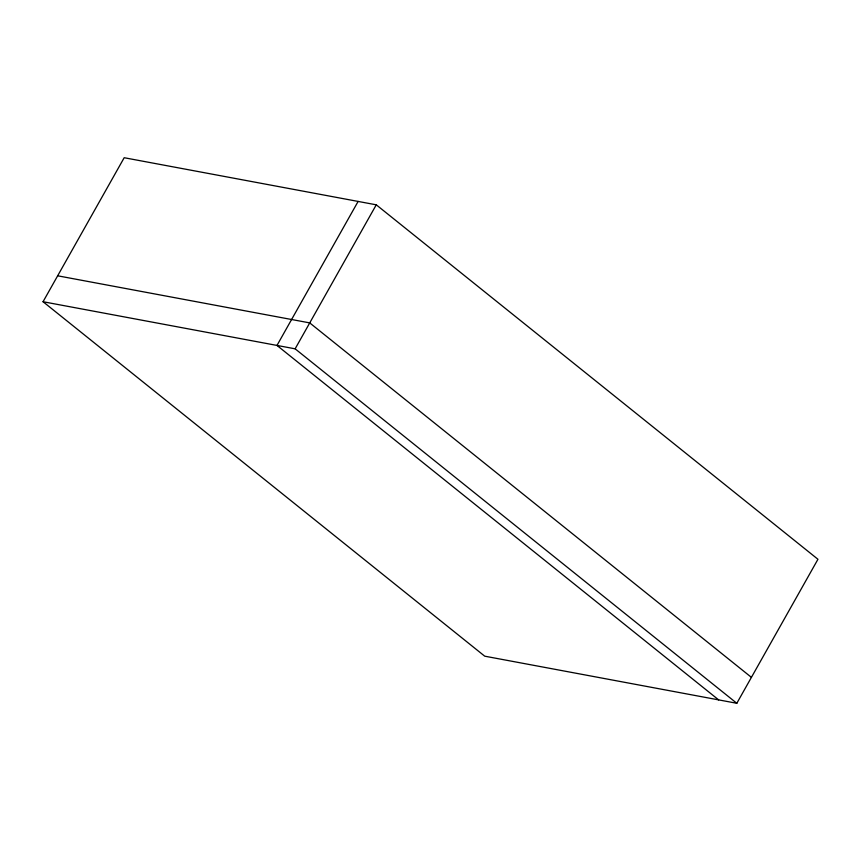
<?xml version="1.0" encoding="UTF-8"?>
<svg xmlns="http://www.w3.org/2000/svg" width="861" height="861" viewBox="0 0 861 861"><rect width="100%" height="100%" fill="white"/><g stroke="black" fill="none" stroke-linecap="round" stroke-linejoin="round"><path stroke-width="1.29" d="M43.05 301.727L124.188 157.724L376.268 204.821L817.95 559.273L736.812 703.276L484.732 656.179L43.05 301.727L295.129 348.823L736.812 703.276M358.122 201.431L276.984 345.433L718.655 699.885M295.129 348.823L376.268 204.821M57.655 275.8L309.734 322.897L751.416 677.359"/></g></svg>
